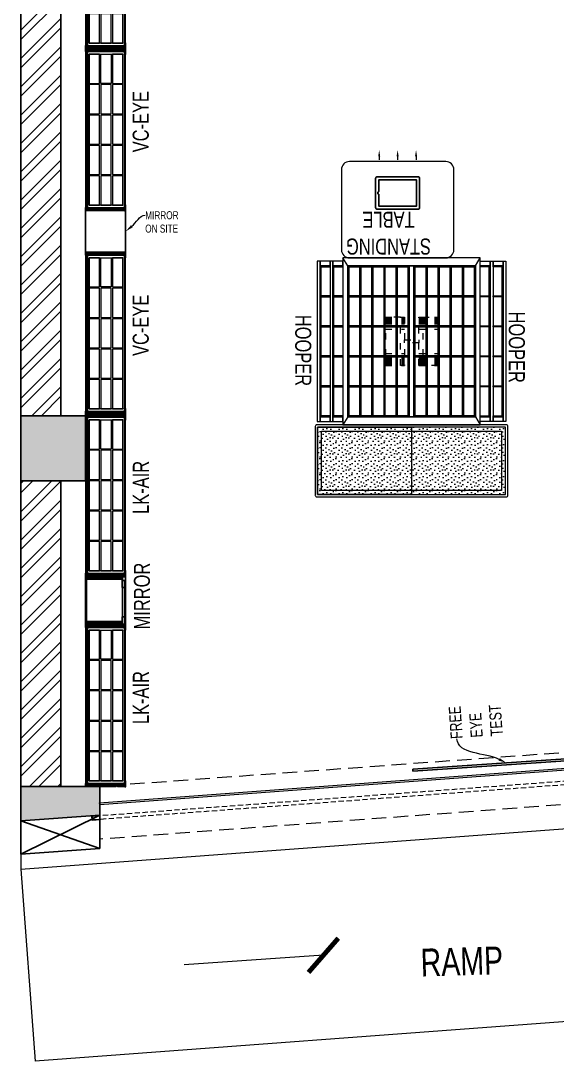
# Model space of a CAD drawing. Header units: feet. Extents: x 9822605 to 9831577, y -6321035 to -6309162.
# Drawn here: x 9822605 to 9825945, y -6319872 to -6313388 of the extents above; entities that cross this region are included whole.
import ezdxf
from ezdxf import colors
from ezdxf.entities.mleader import LeaderData, LeaderLine
from ezdxf.math import Vec2, Vec3

# ---------------------------------------------------------------- set-up
doc = ezdxf.new("R2010")
doc.units = ezdxf.units.FT
doc.header["$LTSCALE"] = 33
doc.header["$MEASUREMENT"] = 0
for name, pattern in [('a_p6_plan_L18$0$HIDDEN', [0.375, 0.25, -0.125]), ('ACAD_ISO03W100', [30, 12, -18]), ('HIDDEN2', [4.7625, 3.175, -1.5875]), ('HIDDENX2', [0.75, 0.5, -0.25])]:
    doc.linetypes.add(name, pattern=pattern)
for name, color, linetype, lineweight in [('A-Glazing', 4, 'Continuous', 20), ('A-shutter', 8, 'Continuous', 18), ('A-WALL HATCH', 251, 'Continuous', 0), ('beam', 90, 'Continuous', 9), ('column hatch', 5, 'Continuous', 0), ('LENS-DIM', 252, 'Continuous', 5), ('LENS-HATCH', 251, 'Continuous', 5), ('LENS-TEXT', 31, 'Continuous', 5), ('LENS_DIMENSION', 193, 'Continuous', 0), ('LENS_PARTITION', 21, 'Continuous', 25), ('LENS_TEXT', 31, 'Continuous', 5), ('LK-FF&E FLOOR', 1, 'Continuous', 9), ('LK-FF&E WALL', 1, 'Continuous', 9), ('LN-ELEVATION-1', 81, 'Continuous', 25), ('LN-ELEVATION-2', 103, 'Continuous', 20), ('LN-ELEVATION-3', 125, 'Continuous', 18), ('LN-ELEVATION-4', 145, 'Continuous', 13), ('LN-ELEVATION-5', 167, 'Continuous', 5), ('LN-HATCH', 251, 'Continuous', 0), ('PLANO-TXT', 252, 'Continuous', 5), ('rolling shutter', 1, 'Continuous', 5), ('Steps', 4, 'Continuous', 9)]:
    doc.layers.add(name, color=color, linetype=linetype, lineweight=lineweight)
for name, color, linetype in [('A-WALL', 1, 'Continuous'), ('column', 10, 'Continuous'), ('EL4', 73, 'Continuous')]:
    doc.layers.add(name, color=color, linetype=linetype)
doc.styles.add('LK TXT', font='GILC____.TTF', dxfattribs={"height": 100})
doc.styles.get("Standard").update_dxf_attribs({"font": 'GILC____.TTF'})
doc.dimstyles.new('Copy of ft and mm', dxfattribs={"dimtxt": 100, "dimasz": 50, "dimexe": 1.25, "dimexo": 0.625, "dimtad": 1, "dimdec": 0, "dimzin": 9, "dimdsep": 46, "dimtxsty": 'Standard', "dimblk": 'ARCHTICK', "dimcen": 2.5, "dimadec": 0, "dimazin": 0, "dimtfac": 1, "dimtdec": 0, "dimtmove": 0, "dimatfit": 3, "dimldrblk": 'ARCHTICK', "dimfxl": 1, "dimarcsym": 0})
pattern_1 = [(45, (7858558.917, 3503823.203), (-4.4901280605, 4.4901280605), [])]

# ---------------------------------------------------------------- blocks, each defined once
blk = doc.blocks.new('_ArchTick')
at = {"const_width": 0.15}
blk.add_lwpolyline([(-0.5, -0.5), (0.5, 0.5)], dxfattribs=at)
blk = doc.blocks.new('*U45')
at = {"layer": 'A-shutter', "color": 5, "ltscale": 10}
for points in [[(41040016.6, -1561539.2), (41040016.6, -1561544.2), (41039971.6, -1561544.2), (41039971.6, -1561564.2), (41040016.6, -1561564.2), (41040016.6, -1561569.2), (41039966.6, -1561569.2), (41039966.6, -1561539.2)], [(41043291.5, -1561539.2), (41043291.5, -1561544.2), (41043336.5, -1561544.2), (41043336.5, -1561564.2), (41043291.5, -1561564.2), (41043291.5, -1561569.2), (41043341.5, -1561569.2), (41043341.5, -1561539.2)]]:
    blk.add_lwpolyline(points, close=True, dxfattribs=at)
at = {"layer": 'A-shutter', "color": 5, "linetype": 'HIDDENX2', "ltscale": 2}
blk.add_lwpolyline([(41039971.6, -1561544.2), (41039971.6, -1561564.2), (41043336.5, -1561564.2), (41043336.5, -1561544.2)], close=True, dxfattribs=at)
blk = doc.blocks.new('VC HD 1010')
at = {"layer": 'LN-HATCH', "ltscale": 0.5}
h = blk.add_hatch(dxfattribs=at)
h.set_pattern_fill('ANSI31', color=256, scale=2)
h.set_pattern_definition([(45, (3761554.586, 1795022.936), (-4.490128061, 4.490128061), [])])
h.paths.add_polyline_path([(-505.2, 24), (-505.2, -166), (-499.2, -166), (-499.2, -176), (-505.2, -176), (-505.2, -220), (-487.2, -220), (-487.2, 24)])
h = blk.add_hatch(dxfattribs=at)
h.set_pattern_fill('ANSI31', color=256, scale=2)
h.set_pattern_definition(pattern_1)
h.paths.add_polyline_path([(504.8, 24), (504.8, -166), (498.8, -166), (498.8, -176), (504.8, -176), (504.8, -220), (486.8, -220), (486.8, 24)])
h = blk.add_hatch(dxfattribs=at)
h.set_pattern_fill('ANSI31', color=256, scale=2)
h.set_pattern_definition([(45, (7858741.917, 3503823.203), (-4.4901280605, 4.4901280605), [])])
h.paths.add_polyline_path([(-470.2, -220), (-470.2, -226), (-505.2, -226), (-505.2, -220)])
h = blk.add_hatch(dxfattribs=at)
h.set_pattern_fill('ANSI31', color=256, scale=2)
h.set_pattern_definition(pattern_1)
h.paths.add_polyline_path([(476.8, -220), (476.8, -226), (511.8, -226), (511.8, -220)])
at = {"layer": 'LN-ELEVATION-1', "ltscale": 0.5}
for points in [[(-505.2, 24), (-505.2, -166), (-499.2, -166), (-499.2, -176), (-505.2, -176), (-505.2, -220), (-487.2, -220), (-487.2, 24)], [(486.8, 12), (-487.2, 12), (-487.2, 18), (486.8, 18)], [(504.8, 24), (504.8, -166), (498.8, -166), (498.8, -176), (504.8, -176), (504.8, -220), (486.8, -220), (486.8, 24)], [(-470.2, -220), (-470.2, -226), (-505.2, -226), (-505.2, -220)], [(469.8, -220), (469.8, -226), (504.8, -226), (504.8, -220)]]:
    blk.add_lwpolyline(points, close=True, dxfattribs=at)
at = {"layer": 'LN-ELEVATION-2', "ltscale": 0.5}
blk.add_lwpolyline([(470.2, 0), (-470.2, 0), (-470.2, -208), (470.2, -208)], close=True, dxfattribs=at)
at = {"layer": 'LN-ELEVATION-3', "ltscale": 0.5}
for p, q in [((-487.2, 24), (486.8, 24)), ((-470.2, -220), (469.8, -220)), ((469.8, -226), (-470.2, -226))]:
    blk.add_line(p, q, dxfattribs=at)
for points in [[(-470.2, 0), (-288.5, 0), (-288.5, -64), (-470.2, -64)], [(-280.5, 0), (-98.8, 0), (-98.8, -64), (-280.5, -64)], [(-90.8, 0), (90.8, 0), (90.8, -64), (-90.8, -64)], [(98.8, 0), (280.5, 0), (280.5, -64), (98.8, -64)], [(288.5, 0), (470.2, 0), (470.2, -64), (288.5, -64)], [(-470.2, -136), (-288.5, -136), (-288.5, -72), (-470.2, -72)], [(-280.5, -72), (-98.8, -72), (-98.8, -136), (-280.5, -136)], [(-90.8, -72), (90.8, -72), (90.8, -136), (-90.8, -136)], [(98.8, -72), (280.5, -72), (280.5, -136), (98.8, -136)], [(288.5, -72), (470.2, -72), (470.2, -136), (288.5, -136)], [(-470.2, -144), (-288.5, -144), (-288.5, -208), (-470.2, -208)], [(-280.5, -144), (-98.8, -144), (-98.8, -208), (-280.5, -208)], [(-90.8, -144), (90.8, -144), (90.8, -208), (-90.8, -208)], [(98.8, -144), (280.5, -144), (280.5, -208), (98.8, -208)], [(288.5, -144), (470.2, -144), (470.2, -208), (288.5, -208)]]:
    blk.add_lwpolyline(points, close=True, dxfattribs=at)
blk = doc.blocks.new('MIRROR')
at = {"layer": 'LN-HATCH', "ltscale": 0.5}
h = blk.add_hatch(dxfattribs=at)
h.set_pattern_fill('ANSI31', color=256, scale=2)
h.set_pattern_definition([(45, (4060433.7416, 1708720.787), (-4.4901280605, 4.4901280605), [])])
h.paths.add_polyline_path([(212.9, 101.3), (230.9, 101.3), (230.9, -127.7), (212.9, -127.7)])
h.paths.add_polyline_path([(230.9, 95.3), (494.9, 95.3), (494.9, 101.3), (230.9, 101.3)])
h.paths.add_polyline_path([(512.9, 101.3), (494.9, 101.3), (494.9, -127.7), (512.9, -127.7)])
at = {"layer": 'Defpoints'}
blk.add_lwpolyline([(512.9, 101.3), (212.9, 101.3), (212.9, -148.7), (512.9, -148.7)], close=True, dxfattribs=at)
at = {"layer": 'LN-ELEVATION-1'}
for points in [[(212.9, 101.3), (230.9, 101.3), (230.9, -127.7), (212.9, -127.7)], [(230.9, 95.3), (494.9, 95.3), (494.9, 101.3), (230.9, 101.3)], [(512.9, 101.3), (494.9, 101.3), (494.9, -127.7), (512.9, -127.7)], [(259.9, -141.7), (259.9, -127.7), (214.9, -127.7), (214.9, -148.7), (223.9, -148.7), (223.9, -147.2), (216.4, -147.2), (216.4, -141.7)], [(442.9, -141.7), (442.9, -127.7), (487.9, -127.7), (487.9, -148.7), (478.9, -148.7), (478.9, -147.2), (486.4, -147.2), (486.4, -141.7)], [(504.9, -148.7), (504.9, -147.2), (509.4, -147.2), (509.4, -129.2), (487.9, -129.2), (487.9, -127.7), (510.9, -127.7), (510.9, -148.7)]]:
    blk.add_lwpolyline(points, close=True, dxfattribs=at)
at = {"layer": 'LN-ELEVATION-2'}
blk.add_lwpolyline([(259.9, -141.7), (442.9, -141.7), (442.9, -127.7), (259.9, -127.7)], close=True, dxfattribs=at)
at = {"layer": 'LN-ELEVATION-2', "color": 4, "lineweight": 0}
blk.add_lwpolyline([(216.4, -141.7), (486.4, -141.7), (486.4, -147.2), (216.4, -147.2)], close=True, dxfattribs=at)
at = {"layer": 'LN-ELEVATION-4', "ltscale": 0.5}
blk.add_line((478.9, -148.7), (223.9, -148.7), dxfattribs=at)
blk = doc.blocks.new('2 seater bench')
at = {"layer": 'LENS-HATCH', "lineweight": 0}
h = blk.add_hatch(dxfattribs=at)
h.set_pattern_fill('STIP1', color=177, scale=100, angle=270, pattern_type=2)
h.set_pattern_definition([(270, (6617251.08, -170421.61), (100, -2e-13), [0, -100]), (270, (6617235.08, -170433.61), (100, -2e-13), [0, -100]), (270, (6617211.08, -170428.61), (100, -2e-13), [0, -100]), (270, (6617188.08, -170463.61), (100, -2e-13), [0, -100]), (270, (6617224.08, -170460.61), (100, -2e-13), [0, -100]), (270, (6617248.08, -170487.61), (100, -2e-13), [0, -100]), (270, (6617255.08, -170452.61), (100, -2e-13), [0, -100]), (270, (6617214.08, -170494.61), (100, -2e-13), [0, -100]), (270, (6617182.08, -170489.61), (100, -2e-13), [0, -100]), (270, (6617167.08, -170415.61), (100, -2e-13), [0, -100]), (270, (6617187.08, -170433.61), (100, -2e-13), [0, -100]), (270, (6617168.08, -170447.61), (100, -2e-13), [0, -100]), (270, (6617232.08, -170508.61), (100, -2e-13), [0, -100]), (270, (6617207.08, -170476.61), (100, -2e-13), [0, -100]), (270, (6617240.08, -170468.61), (100, -2e-13), [0, -100]), (270, (6617231.08, -170485.61), (100, -2e-13), [0, -100]), (270, (6617204.08, -170449.61), (100, -2e-13), [0, -100]), (270, (6617258.08, -170477.61), (100, -2e-13), [0, -100]), (270, (6617199.08, -170508.61), (100, -2e-13), [0, -100]), (270, (6617169.08, -170505.61), (100, -2e-13), [0, -100])])
h.paths.add_polyline_path([(585, 210), (0, 210), (0, -210), (585, -210)])
h.paths.add_polyline_path([(0, 245), (0, -210)])
h.paths.add_polyline_path([(-585, 210), (0, 210), (0, -210), (-585, -210)])
at = {"layer": 'LN-ELEVATION-2', "ltscale": 0.5}
for points in [[(-585, 210), (0, 210), (0, -210), (-585, -210)], [(585, 210), (0, 210), (0, -210), (585, -210)]]:
    blk.add_lwpolyline(points, close=True, dxfattribs=at)
at = {"layer": 'LN-ELEVATION-5', "ltscale": 0.5}
blk.add_lwpolyline([(590, 225), (-590, 225, 0.414214), (-600, 215), (-600, -215, 0.414214), (-590, -225), (590, -225, 0.414214), (600, -215), (600, 215, 0.414214)], format="xyb", close=True, dxfattribs=at)
blk.add_lwpolyline([(585, 210), (-585, 210), (-585, -210), (585, -210)], close=True, dxfattribs=at)
at = {"layer": 'LN-ELEVATION-5', "linetype": 'HIDDEN2', "ltscale": 11}
blk.add_lwpolyline([(-560, 185), (560, 185), (560, -185), (-560, -185)], close=True, dxfattribs=at)
blk = doc.blocks.new('Standing Table 700X600')
at = {"layer": 'LN-ELEVATION-1', "linetype": 'ByBlock', "lineweight": -2}
for p, q in [((-114.7, -32.3), (-114.7, -12)), ((0, -32.3), (0, -12)), ((114.7, -32.3), (114.7, -12))]:
    blk.add_line(p, q, dxfattribs=at)
at = {"layer": 'LN-ELEVATION-1'}
for points in [[(-127.2, 94.5), (126.8, 94.5, 0.414214), (136.8, 104.5), (136.8, 286.5, 0.414214), (126.8, 296.5), (-127.2, 296.5, 0.414214), (-137.2, 286.5), (-137.2, 104.5, 0.414214)], [(117.2, 186), (117.2, 113.5), (-117.8, 113.5), (-117.8, 277.5), (117.2, 277.5), (117.2, 205, 0.327538), (118.6, 203.1, -0.733799), (118.6, 187.9, 0.327538)]]:
    blk.add_lwpolyline(points, format="xyb", close=True, dxfattribs=at)
at = {"layer": 'LN-ELEVATION-1', "linetype": 'ByBlock', "lineweight": -2}
for points in [[(-108.1, -32.3), (-121.4, -32.3), (-114.7, -72.3)], [(6.7, -32.3), (-6.7, -32.3), (0, -72.3)], [(121.4, -32.3), (108.1, -32.3), (114.7, -72.3)]]:
    blk.add_solid(points, dxfattribs=at)
at = {"layer": 'LN-ELEVATION-2'}
blk.add_lwpolyline([(-300, 0), (300, 0, 0.414214), (350, 50), (350, 550, 0.414214), (300, 600), (-300, 600, 0.414214), (-350, 550), (-350, 50, 0.414214)], format="xyb", close=True, dxfattribs=at)
at = {"layer": 'LENS-TEXT', "color": 7, "linetype": 'Continuous', "ltscale": 3, "insert": (56.8, 445.9), "char_height": 100, "width": 783.964, "attachment_point": 5, "style": 'LK TXT'}
blk.add_mtext('STANDING TABLE', dxfattribs=at)
blk = doc.blocks.new('ffgd')
at = {"layer": 'LN-ELEVATION-4', "linetype": 'ACAD_ISO03W100', "ltscale": 0.1}
blk.add_lwpolyline([(0, 47.3), (0, -41.5), (-20, -41.5), (-20, 47.3)], close=True, dxfattribs=at)
at = {"layer": 'LN-ELEVATION-5', "linetype": 'ACAD_ISO03W100', "ltscale": 0.1}
for p, q in [((-159.9, 165.7), (-159.9, 47.3)), ((-159.7, 165.7), (-159.7, 47.3)), ((-159.4, 165.7), (-159.4, 47.3)), ((-159, 165.7), (-159, 47.3)), ((-158.5, 165.7), (-158.5, 47.3)), ((-157.9, 165.7), (-157.9, 47.3)), ((-157.1, 165.7), (-157.1, 47.3)), ((-156.1, 165.7), (-156.1, 47.3)), ((-154.1, 165.7), (-154.1, 47.3)), ((-151.1, 165.7), (-151.1, 47.3)), ((-146.1, 165.7), (-146.1, 47.3)), ((-141.1, 165.7), (-141.1, 47.3)), ((-135.1, 165.7), (-135.1, 47.3)), ((-128.1, 165.7), (-128.1, 47.3)), ((-120.1, 165.7), (-120.1, 47.3)), ((-111.1, 165.7), (-111.1, 47.3)), ((-102.1, 165.7), (-102.1, 47.3)), ((-85, 165.7), (-85, 47.3)), ((65, 165.7), (65, 47.3)), ((82.1, 165.7), (82.1, 47.3)), ((91.1, 165.7), (91.1, 47.3)), ((100.1, 165.7), (100.1, 47.3)), ((108.1, 165.7), (108.1, 47.3)), ((115.1, 165.7), (115.1, 47.3)), ((121.1, 165.7), (121.1, 47.3)), ((126.1, 165.7), (126.1, 47.3)), ((131.1, 165.7), (131.1, 47.3)), ((134.1, 165.7), (134.1, 47.3)), ((136.1, 165.7), (136.1, 47.3)), ((137.1, 165.7), (137.1, 47.3)), ((137.9, 165.7), (137.9, 47.3)), ((138.5, 165.7), (138.5, 47.3)), ((139, 165.7), (139, 47.3)), ((139.4, 165.7), (139.4, 47.3)), ((139.7, 165.7), (139.7, 47.3)), ((139.9, 165.7), (139.9, 47.3)), ((-159.9, -41.5), (-159.9, -159.9)), ((-159.7, -41.5), (-159.7, -159.9)), ((-159.4, -41.5), (-159.4, -159.9)), ((-159, -41.5), (-159, -159.9)), ((-158.5, -41.5), (-158.5, -159.9)), ((-157.9, -41.5), (-157.9, -159.9)), ((-157.1, -41.5), (-157.1, -159.9)), ((-156.1, -41.5), (-156.1, -159.9)), ((-154.1, -41.5), (-154.1, -159.9)), ((-151.1, -41.5), (-151.1, -159.9)), ((-146.1, -41.5), (-146.1, -159.9)), ((-141.1, -41.5), (-141.1, -159.9)), ((-135.1, -41.5), (-135.1, -159.9)), ((-128.1, -41.5), (-128.1, -159.9)), ((-120.1, -41.5), (-120.1, -159.9)), ((-111.1, -41.5), (-111.1, -159.9)), ((-102.1, -41.5), (-102.1, -159.9)), ((-85, -41.5), (-85, -159.9)), ((65, -41.5), (65, -159.9)), ((82.1, -41.5), (82.1, -159.9)), ((91.1, -41.5), (91.1, -159.9)), ((100.1, -41.5), (100.1, -159.9)), ((108.1, -41.5), (108.1, -159.9)), ((115.1, -41.5), (115.1, -159.9)), ((121.1, -41.5), (121.1, -159.9)), ((126.1, -41.5), (126.1, -159.9)), ((131.1, -41.5), (131.1, -159.9)), ((134.1, -41.5), (134.1, -159.9)), ((136.1, -41.5), (136.1, -159.9)), ((137.1, -41.5), (137.1, -159.9)), ((137.9, -41.5), (137.9, -159.9)), ((138.5, -41.5), (138.5, -159.9)), ((139, -41.5), (139, -159.9)), ((139.4, -41.5), (139.4, -159.9)), ((139.7, -41.5), (139.7, -159.9)), ((139.9, -41.5), (139.9, -159.9))]:
    blk.add_line(p, q, dxfattribs=at)
for points in [[(140, 73), (140, 165.7), (-160, 165.7), (-160, 73)], [(140, -67.1), (140, -159.9), (-160, -159.9), (-160, -67.1)]]:
    blk.add_lwpolyline(points, dxfattribs=at)
for points in [[(140, 73), (140, 47.3), (-160, 47.3), (-160, 73)], [(140, -41.5), (140, -67.1), (-160, -67.1), (-160, -41.5)]]:
    blk.add_lwpolyline(points, close=True, dxfattribs=at)
blk = doc.blocks.new('EURO 1040 x 1175')
at = {"layer": 'LN-ELEVATION-1'}
for points in [[(-470, -327.4), (470, -327.4), (470, 467.6), (-470, 467.6)], [(-470, 85.1), (470, 85.1), (470, 467.6), (-470, 467.6)], [(-283.2, 85.1), (-277.2, 85.1), (-277.2, 467.6), (-283.2, 467.6)], [(-96.4, 85.1), (-90.4, 85.1), (-90.4, 467.6), (-96.4, 467.6)], [(90.4, 85.1), (96.4, 85.1), (96.4, 467.6), (90.4, 467.6)], [(277.2, 85.1), (283.2, 85.1), (283.2, 467.6), (277.2, 467.6)], [(-470, 386.6), (-283.2, 386.6), (-283.2, 392.6), (-470, 392.6)], [(-277.2, 386.6), (-96.4, 386.6), (-96.4, 392.6), (-277.2, 392.6)], [(-90.4, 386.6), (90.4, 386.6), (90.4, 392.6), (-90.4, 392.6)], [(96.4, 386.6), (277.2, 386.6), (277.2, 392.6), (96.4, 392.6)], [(283.2, 386.6), (470, 386.6), (470, 392.6), (283.2, 392.6)], [(-470, 311.2), (-283.2, 311.2), (-283.2, 317.2), (-470, 317.2)], [(-277.2, 311.2), (-96.4, 311.2), (-96.4, 317.2), (-277.2, 317.2)], [(-90.4, 311.2), (90.4, 311.2), (90.4, 317.2), (-90.4, 317.2)], [(96.4, 311.2), (277.2, 311.2), (277.2, 317.2), (96.4, 317.2)], [(283.2, 311.2), (470, 311.2), (470, 317.2), (283.2, 317.2)], [(-470, 235.8), (-283.2, 235.8), (-283.2, 241.8), (-470, 241.8)], [(-277.2, 235.8), (-96.4, 235.8), (-96.4, 241.8), (-277.2, 241.8)], [(-90.4, 235.8), (90.4, 235.8), (90.4, 241.8), (-90.4, 241.8)], [(96.4, 235.8), (277.2, 235.8), (277.2, 241.8), (96.4, 241.8)], [(283.2, 235.8), (470, 235.8), (470, 241.8), (283.2, 241.8)], [(-470, 160.4), (-283.2, 160.4), (-283.2, 166.4), (-470, 166.4)], [(-277.2, 160.4), (-96.4, 160.4), (-96.4, 166.4), (-277.2, 166.4)], [(-90.4, 160.4), (90.4, 160.4), (90.4, 166.4), (-90.4, 166.4)], [(96.4, 160.4), (277.2, 160.4), (277.2, 166.4), (96.4, 166.4)], [(283.2, 160.4), (470, 160.4), (470, 166.4), (283.2, 166.4)], [(-470, 85.1), (470, 85.1), (470, 55.1), (-470, 55.1)], [(-470, 55.1), (470, 55.1), (470, -327.4), (-470, -327.4)], [(-283.2, 55.1), (-277.2, 55.1), (-277.2, -327.4), (-283.2, -327.4)], [(-96.4, 55.1), (-90.4, 55.1), (-90.4, -327.4), (-96.4, -327.4)], [(90.4, 55.1), (96.4, 55.1), (96.4, -327.4), (90.4, -327.4)], [(277.2, 55.1), (283.2, 55.1), (283.2, -327.4), (277.2, -327.4)], [(-470, -20.3), (-283.2, -20.3), (-283.2, -26.3), (-470, -26.3)], [(-277.2, -20.3), (-96.4, -20.3), (-96.4, -26.3), (-277.2, -26.3)], [(-90.4, -20.3), (90.4, -20.3), (90.4, -26.3), (-90.4, -26.3)], [(96.4, -20.3), (277.2, -20.3), (277.2, -26.3), (96.4, -26.3)], [(283.2, -20.3), (470, -20.3), (470, -26.3), (283.2, -26.3)], [(-470, -95.7), (-283.2, -95.7), (-283.2, -101.7), (-470, -101.7)], [(-277.2, -95.7), (-96.4, -95.7), (-96.4, -101.7), (-277.2, -101.7)], [(-90.4, -95.7), (90.4, -95.7), (90.4, -101.7), (-90.4, -101.7)], [(96.4, -95.7), (277.2, -95.7), (277.2, -101.7), (96.4, -101.7)], [(283.2, -95.7), (470, -95.7), (470, -101.7), (283.2, -101.7)], [(-470, -171.1), (-283.2, -171.1), (-283.2, -177.1), (-470, -177.1)], [(-277.2, -171.1), (-96.4, -171.1), (-96.4, -177.1), (-277.2, -177.1)], [(-90.4, -171.1), (90.4, -171.1), (90.4, -177.1), (-90.4, -177.1)], [(96.4, -171.1), (277.2, -171.1), (277.2, -177.1), (96.4, -177.1)], [(283.2, -171.1), (470, -171.1), (470, -177.1), (283.2, -177.1)], [(-470, -246.4), (-283.2, -246.4), (-283.2, -252.4), (-470, -252.4)], [(-277.2, -246.4), (-96.4, -246.4), (-96.4, -252.4), (-277.2, -252.4)], [(-90.4, -246.4), (90.4, -246.4), (90.4, -252.4), (-90.4, -252.4)], [(96.4, -246.4), (277.2, -246.4), (277.2, -252.4), (96.4, -252.4)], [(283.2, -246.4), (470, -246.4), (470, -252.4), (283.2, -252.4)]]:
    blk.add_lwpolyline(points, close=True, dxfattribs=at)
for points in [[(-283.2, 461.6), (-464, 461.6), (-464, 317.2)], [(-96.4, 461.6), (-277.2, 461.6)], [(90.4, 461.6), (-90.4, 461.6)], [(277.2, 461.6), (96.4, 461.6)], [(464, 317.2), (464, 461.6), (283.2, 461.6)], [(-464, 311.2), (-464, 241.8)], [(464, 241.8), (464, 311.2)], [(-464, 235.8), (-464, 166.4)], [(464, 166.4), (464, 235.8)], [(-464, 160.4), (-464, 91.1), (-283.2, 91.1)], [(283.2, 91.1), (464, 91.1), (464, 160.4)], [(-277.2, 91.1), (-96.4, 91.1)], [(-90.4, 91.1), (90.4, 91.1)], [(96.4, 91.1), (277.2, 91.1)], [(-464, -20.3), (-464, 49.1), (-283.2, 49.1)], [(-277.2, 49.1), (-96.4, 49.1)], [(-90.4, 49.1), (90.4, 49.1)], [(96.4, 49.1), (277.2, 49.1)], [(283.2, 49.1), (464, 49.1), (464, -20.3)], [(-464, -95.7), (-464, -26.3)], [(464, -26.3), (464, -95.7)], [(-464, -171.1), (-464, -101.7)], [(464, -101.7), (464, -171.1)], [(-283.2, -321.4), (-464, -321.4), (-464, -177.1)], [(464, -177.1), (464, -321.4), (283.2, -321.4)], [(-96.4, -321.4), (-277.2, -321.4)], [(90.4, -321.4), (-90.4, -321.4)], [(277.2, -321.4), (96.4, -321.4)]]:
    blk.add_lwpolyline(points, dxfattribs=at)
at = {"layer": 'LN-ELEVATION-2'}
blk.add_lwpolyline([(-520, -357.4), (520, -357.4), (520, 497.6), (-520, 497.6)], close=True, dxfattribs=at)
for points in [[(-470, 467.6), (-520, 497.6)], [(470, 467.6), (520, 497.6)], [(-470, -327.4), (-520, -357.4)], [(470, -327.4), (520, -357.4)]]:
    blk.add_lwpolyline(points, dxfattribs=at)
at = {"layer": 'LN-ELEVATION-3'}
for points in [[(-500, 559.6), (500, 559.6), (500, 577.6), (-500, 577.6)], [(-500, 497.6), (-470, 497.6), (-470, 559.6), (-500, 559.6)], [(470, 497.6), (500, 497.6), (500, 559.6), (470, 559.6)], [(-500, -357.4), (-470, -357.4), (-470, -419.4), (-500, -419.4)], [(470, -357.4), (500, -357.4), (500, -419.4), (470, -419.4)], [(-500, -419.4), (500, -419.4), (500, -437.4), (-500, -437.4)]]:
    blk.add_lwpolyline(points, close=True, dxfattribs=at)
at = {"layer": 'LN-ELEVATION-4'}
for points in [[(-500, 639.6), (500, 639.6), (500, 657.6), (-500, 657.6)], [(-500, 577.6), (-470, 577.6), (-470, 639.6), (-500, 639.6)], [(470, 577.6), (500, 577.6), (500, 639.6), (470, 639.6)], [(-470, 497.6), (-464, 497.6), (-464, 559.6), (-470, 559.6)], [(-464, 553.6), (-283.2, 553.6), (-283.2, 559.6), (-464, 559.6)], [(-283.2, 497.6), (-277.2, 497.6), (-277.2, 559.6), (-283.2, 559.6)], [(-277.2, 553.6), (-96.4, 553.6), (-96.4, 559.6), (-277.2, 559.6)], [(-96.4, 497.6), (-90.4, 497.6), (-90.4, 559.6), (-96.4, 559.6)], [(-90.4, 553.6), (90.4, 553.6), (90.4, 559.6), (-90.4, 559.6)], [(90.4, 497.6), (96.4, 497.6), (96.4, 559.6), (90.4, 559.6)], [(96.4, 553.6), (277.2, 553.6), (277.2, 559.6), (96.4, 559.6)], [(277.2, 497.6), (283.2, 497.6), (283.2, 559.6), (277.2, 559.6)], [(283.2, 553.6), (464, 553.6), (464, 559.6), (283.2, 559.6)], [(464, 497.6), (470, 497.6), (470, 559.6), (464, 559.6)], [(-470, -357.4), (-464, -357.4), (-464, -419.4), (-470, -419.4)], [(-283.2, -357.4), (-277.2, -357.4), (-277.2, -419.4), (-283.2, -419.4)], [(-96.4, -357.4), (-90.4, -357.4), (-90.4, -419.4), (-96.4, -419.4)], [(90.4, -357.4), (96.4, -357.4), (96.4, -419.4), (90.4, -419.4)], [(277.2, -357.4), (283.2, -357.4), (283.2, -419.4), (277.2, -419.4)], [(464, -357.4), (470, -357.4), (470, -419.4), (464, -419.4)], [(-500, -437.4), (-470, -437.4), (-470, -499.4), (-500, -499.4)], [(-464, -413.4), (-283.2, -413.4), (-283.2, -419.4), (-464, -419.4)], [(-277.2, -413.4), (-96.4, -413.4), (-96.4, -419.4), (-277.2, -419.4)], [(-90.4, -413.4), (90.4, -413.4), (90.4, -419.4), (-90.4, -419.4)], [(96.4, -413.4), (277.2, -413.4), (277.2, -419.4), (96.4, -419.4)], [(283.2, -413.4), (464, -413.4), (464, -419.4), (283.2, -419.4)], [(470, -437.4), (500, -437.4), (500, -499.4), (470, -499.4)], [(-500, -499.4), (500, -499.4), (500, -517.4), (-500, -517.4)]]:
    blk.add_lwpolyline(points, close=True, dxfattribs=at)
at = {"layer": 'LN-ELEVATION-5'}
for points in [[(-470, 577.6), (-464, 577.6), (-464, 639.6), (-470, 639.6)], [(-464, 633.6), (-283.2, 633.6), (-283.2, 639.6), (-464, 639.6)], [(-283.2, 577.6), (-277.2, 577.6), (-277.2, 639.6), (-283.2, 639.6)], [(-277.2, 633.6), (-96.4, 633.6), (-96.4, 639.6), (-277.2, 639.6)], [(-96.4, 577.6), (-90.4, 577.6), (-90.4, 639.6), (-96.4, 639.6)], [(-90.4, 633.6), (90.4, 633.6), (90.4, 639.6), (-90.4, 639.6)], [(90.4, 577.6), (96.4, 577.6), (96.4, 639.6), (90.4, 639.6)], [(96.4, 633.6), (277.2, 633.6), (277.2, 639.6), (96.4, 639.6)], [(277.2, 577.6), (283.2, 577.6), (283.2, 639.6), (277.2, 639.6)], [(283.2, 633.6), (464, 633.6), (464, 639.6), (283.2, 639.6)], [(464, 577.6), (470, 577.6), (470, 639.6), (464, 639.6)], [(-470, -437.4), (-464, -437.4), (-464, -499.4), (-470, -499.4)], [(-283.2, -437.4), (-277.2, -437.4), (-277.2, -499.4), (-283.2, -499.4)], [(-96.4, -437.4), (-90.4, -437.4), (-90.4, -499.4), (-96.4, -499.4)], [(90.4, -437.4), (96.4, -437.4), (96.4, -499.4), (90.4, -499.4)], [(277.2, -437.4), (283.2, -437.4), (283.2, -499.4), (277.2, -499.4)], [(464, -437.4), (470, -437.4), (470, -499.4), (464, -499.4)], [(-464, -493.4), (-283.2, -493.4), (-283.2, -499.4), (-464, -499.4)], [(-277.2, -493.4), (-96.4, -493.4), (-96.4, -499.4), (-277.2, -499.4)], [(-90.4, -493.4), (90.4, -493.4), (90.4, -499.4), (-90.4, -499.4)], [(96.4, -493.4), (277.2, -493.4), (277.2, -499.4), (96.4, -499.4)], [(283.2, -493.4), (464, -493.4), (464, -499.4), (283.2, -499.4)]]:
    blk.add_lwpolyline(points, close=True, dxfattribs=at)
at = {"layer": 'LENS-DIM'}
blk.add_blockref('ffgd', (10, 67.1), dxfattribs=at)
blk = doc.blocks.new('A$Ce17e40e3')
at = {"layer": 'A-WALL HATCH'}
h = blk.add_hatch(dxfattribs=at)
h.set_pattern_fill('ANSI32', color=256, scale=333)
h.set_pattern_definition([(45, (-3369284.06, 5461477.93), (-88.2999593, 88.2999593), []), (45, (-3369225.19, 5461477.93), (-88.2999593, 88.2999593), [])])
h.paths.add_polyline_path([(865.8, 10114), (-4031.5, 10114), (-4031.5, 9864), (-247.6, 9864), (615.8, 9864), (615.8, 7464.1), (-339, 7464.1), (-339, 1737.5), (-89, 1737.5), (-89, 7214.1), (865.8, 7214.1)])
h.paths.add_polyline_path([(-4285.5, 10114), (-7751.9, 10114), (-7751.9, 9864), (-6113.9, 9864), (-5987, 9864), (-4285.5, 9864)])
h.paths.add_polyline_path([(-7891.6, 8124.4), (-5987, 8124.4), (-5987, 9114.8), (-6113.9, 9114.8), (-6113.9, 8251.4), (-7891.6, 8251.4), (-7891.6, 9673.5), (-8106.1, 9673.5), (-8106.1, 6676.9), (-7891.6, 6676.9)])
h.paths.add_polyline_path([(-7856.1, 6346.7), (-8106.1, 6346.7), (-8106.1, 3426.3), (-7856.1, 3426.3)])
h.paths.add_polyline_path([(-7856.1, 3019.9), (-8106.1, 3019.9), (-8106.1, 1115.3), (-7856.1, 1115.3)])
at = {"layer": 'column hatch'}
h = blk.add_hatch(color=251, dxfattribs=at)
h.dxf.hatch_style = 1
h.paths.add_polyline_path([(-7751.9, 10114), (-8106.1, 10114), (-8106.1, 9673.5), (-7751.9, 9673.5)])
h.paths.add_polyline_path([(-4031.5, 10114), (-4285.5, 10114), (-4285.5, 9696.4), (-4031.5, 9696.4)])
h.paths.add_polyline_path([(-1456.4, 7616.5), (-1735.8, 7616.5), (-1735.8, 7337.2), (-1456.4, 7337.2)])
h.paths.add_polyline_path([(-4021.4, 6651.5), (-4072.2, 6651.5), (-4072.2, 6676.9), (-4376.9, 6676.9), (-4376.9, 6473.7), (-4021.4, 6473.7)])
h.paths.add_polyline_path([(-7703.7, 6676.9), (-8106.1, 6676.9), (-8106.1, 6346.7), (-7703.7, 6346.7)])
h.paths.add_polyline_path([(-7703.7, 3426.3), (-8106.1, 3426.3), (-8106.1, 3019.9), (-7703.7, 3019.9)])
h.paths.add_polyline_path([(-7614.8, 1115.3), (-8106.1, 1115.3), (-8106.1, 901), (-7614.8, 937.5)])
h.paths.add_polyline_path([(-4012.3, 3477.1), (-4317, 3477.1), (-4317, 3121.5), (-4012.3, 3121.5)])
h.paths.add_polyline_path([(-4069.6, 1353.7), (-4349, 1353.7), (-4349, 1180.5), (-4069.6, 1201.3)])
h.paths.add_polyline_path([(-2231.1, 3369.9), (-2535.9, 3369.9), (-2535.9, 3014.4), (-2231.1, 3014.4)])
h.paths.add_polyline_path([(-2523, 1418), (-2777, 1418), (-2777, 1297.5), (-2523, 1316.4)])
h.paths.add_polyline_path([(-89, 1737.5), (-618.4, 1737.5), (-618.4, 1458.1), (-89, 1497.5)])
at = {"layer": 'A-WALL'}
for p, q in [((-8106.1, 10114), (-8106.1, 901)), ((-7856.1, 6346.7), (-7856.1, 3426.3)), ((-7856.1, 3019.9), (-7856.1, 1115.3))]:
    blk.add_line(p, q, dxfattribs=at)
at = {"layer": 'beam', "linetype": 'a_p6_plan_L18$0$HIDDEN', "lineweight": 5, "ltscale": 11}
for points in [[(-4349, 1353.7), (-7614.8, 1115.3)], [(-4337.8, 1031), (-7614.8, 787.1)]]:
    blk.add_lwpolyline(points, dxfattribs=at)
at = {"layer": 'column'}
for p, q in [((-8106.1, 3426.3), (-7703.7, 3426.3)), ((-7703.7, 3426.3), (-7703.7, 3019.9)), ((-7703.7, 3019.9), (-8106.1, 3019.9)), ((-8106.1, 1115.3), (-7614.8, 1115.3)), ((-7614.8, 937.5), (-7614.8, 1115.3)), ((-7614.8, 937.5), (-8106.1, 901))]:
    blk.add_line(p, q, dxfattribs=at)
at = {"layer": 'EL4'}
for p, q in [((-8106.1, 693), (-7614.8, 937.5)), ((-7614.8, 937.5), (-7614.8, 729.5)), ((-8106.1, 901), (-8106.1, 693)), ((-8106.1, 901), (-7614.8, 729.5)), ((-7614.8, 729.5), (-8106.1, 693))]:
    blk.add_line(p, q, dxfattribs=at)
at = {"layer": 'Steps'}
for p, q in [((-8106.1, 600.1), (-89, 1196.7)), ((-8106.1, 693), (-8106.1, 600.1)), ((-8106.1, 600.1), (-8017, -596.5)), ((0, 0), (-8017, -596.5))]:
    blk.add_line(p, q, dxfattribs=at)
at = {"layer": 'rolling shutter', "color": 2, "rotation": 4.255545737410363}
blk.add_blockref('*U45', (-41050358.4, -1487203.5), dxfattribs=at)
at = {"layer": 'Steps', "insert": (-5106.3, 119.6), "char_height": 173.38, "attachment_point": 3, "rotation": 1.74098}
blk.add_mtext_dynamic_manual_height_columns('RAMP', width=4792.616, gutter_width=866.9, heights=[0], dxfattribs=at)
at = {"layer": 'Steps'}
blk.add_leader([(-6222.2, 63.5), (-7089.6, 3.3)], dimstyle='Copy of ft and mm', override={"dimasz": 200, "dimtad": 0}, dxfattribs=at)

msp = doc.modelspace()

# ---------------------------------------------------------------- linework, layer by layer
msp.add_lwpolyline([(9826211.7, -6317973.6), (9825046.3, -6318052.4), (9825047.1, -6318064.4), (9826212.5, -6317985.6)], close=True)
at = {"layer": 'A-Glazing'}
msp.add_lwpolyline([(9823095.7, -6318261.7), (9826361.6, -6318018.7), (9826362.5, -6318030.7), (9823096.6, -6318273.7)], close=True, dxfattribs=at)
at = {"layer": 'LENS_PARTITION'}
msp.add_lwpolyline([(9823257.8, -6314571.2), (9823007.8, -6314571.2), (9823007.8, -6314830.3), (9823257.8, -6314830.3)], close=True, dxfattribs=at)

# ---------------------------------------------------------------- block references
at = {"layer": 'LENS_DIMENSION'}
msp.add_blockref('A$Ce17e40e3', (9830711.5, -6319275.6), dxfattribs=at)
at = {"layer": 'LK-FF&E FLOOR'}
for name, p, rotation in [('Standing Table 700X600', (9824951.5, -6314265.7), 180), ('EURO 1040 x 1175', (9825108.5, -6315385.7), 89.99999999999999)]:
    msp.add_blockref(name, p, dxfattribs=dict(at, rotation=rotation))
msp.add_blockref('2 seater bench', (9825038.5, -6316130.7), dxfattribs=at)
at = {"layer": 'LK-FF&E WALL', "xscale": -1, "rotation": 90}
for p in [(9823031.8, -6313056.3), (9823031.8, -6314066.3), (9823031.8, -6315335.4), (9823031.8, -6316345.4), (9823031.8, -6317655.4)]:
    msp.add_blockref('VC HD 1010', p, dxfattribs=at)
at = {"layer": 'LK-FF&E WALL', "rotation": 90.00000000000003}
msp.add_blockref('MIRROR', (9823109.1, -6317363.2), dxfattribs=at)

# ---------------------------------------------------------------- texts
at = {"layer": 'LENS_TEXT', "linetype": 'Continuous', "ltscale": 3, "insert": (9823359.9, -6316973.3, -23744), "char_height": 100, "width": 324.474, "attachment_point": 5, "rotation": 90, "style": 'LK TXT'}
msp.add_mtext('{\\C7;MIRROR}', dxfattribs=at)
at = {"layer": 'PLANO-TXT', "linetype": 'Continuous', "ltscale": 3, "char_height": 100, "width": 149.547, "attachment_point": 5, "style": 'LK TXT'}
for s, insert, rotation in [('VC-EYE', (9823352.6, -6314016.8, -23744), 90), ('VC-EYE', (9823352.6, -6315286, -23744), 90), ('HOOPER', (9824363, -6315442.6, -23744), 270), ('HOOPER', (9825693, -6315422.6, -23744), 270), ('LK-AIR', (9823352.6, -6316296, -23744), 90), ('LK-AIR', (9823352.6, -6317606, -23744), 90)]:
    msp.add_mtext(s, dxfattribs=dict(at, insert=insert, rotation=rotation))

# ---------------------------------------------------------------- leaders
at = {"layer": 'LENS-TEXT', "color": 7}
ml = msp.add_multileader_mtext('Standard', dxfattribs=at)
ml.set_content('\\pxqj,t3;{\\C0;MIRROR ON SITE}', color=1)
ml.set_leader_properties(color=256, linetype='ByLayer', lineweight=-1)
ml.build(insert=Vec2(0, 0))
ml.multileader.update_dxf_attribs({"leader_type": 2, "dogleg_length": 0.36, "arrow_head_size": 50})
ctx = ml.context
ctx.base_point, ctx.char_height, ctx.arrow_head_size, ctx.landing_gap_size, ctx.plane_origin = Vec3(9823379.7, -6314600.1, -23744), 50, 50, 0.09, Vec3(9824218.8, -6314137.5, -23744)
notes = []
notes.append((ctx, [(1, (1, 1, 0), (9823379.4, -6314600.1, -23744), (1, 0), 0.36, [(0, [(9823257.8, -6314700.7, -23744)], 0, [])])]))
ctx.mtext.insert, ctx.mtext.width, ctx.mtext.flow_direction = Vec3(9823379.8, -6314574.8, -23744), 237.261, 5
at = {"layer": 'LENS_TEXT', "color": 1, "linetype": 'Continuous', "ltscale": 3}
ml = msp.add_multileader_mtext('Standard', dxfattribs=at)
ml.set_content('{\\C256;FREE EYE TEST}', color=1)
ml.set_leader_properties(color=256, linetype='ByLayer', lineweight=-1)
ml.build(insert=Vec2(0, 0))
ml.multileader.update_dxf_attribs({"leader_type": 2, "dogleg_length": 0.36, "arrow_head_size": 50})
ctx = ml.context
ctx.base_point, ctx.char_height, ctx.arrow_head_size, ctx.landing_gap_size, ctx.plane_origin, ctx.plane_x_axis, ctx.plane_y_axis = Vec3(9825320.4, -6317863.3), 75, 50, 0.09, Vec3(9824047.4, -6319230.1), Vec3(-0.067499, 0.997719), Vec3(-0.997719, -0.067499)
notes.append((ctx, [(0, (1, 1, 0), (9825320.4, -6317863.7), (-0.067499, 0.997719), 0.36, [(1, [(9825629, -6318013)], 0, [])])]))
ctx.mtext.insert, ctx.mtext.text_direction, ctx.mtext.rotation, ctx.mtext.width, ctx.mtext.flow_direction = Vec3(9825282.5, -6317865.8), Vec3(-0.067499, 0.997719), 1.638347, 354.238, 5
for ctx, leaders in notes:
    for number, flags, end, landing, length, lines in leaders:
        leader = LeaderData()
        leader.index, (leader.has_last_leader_line, leader.has_dogleg_vector, leader.attachment_direction) = number, flags
        leader.last_leader_point, leader.dogleg_vector, leader.dogleg_length = Vec3(end), Vec3(landing), length
        for number, points, colour, breaks in lines:
            line = LeaderLine()
            line.index, line.vertices, line.color, line.breaks = number, Vec3.list(points), colors.encode_raw_color(colour), breaks
            leader.lines.append(line)
        ctx.leaders.append(leader)

doc.saveas('drawing.dxf')
